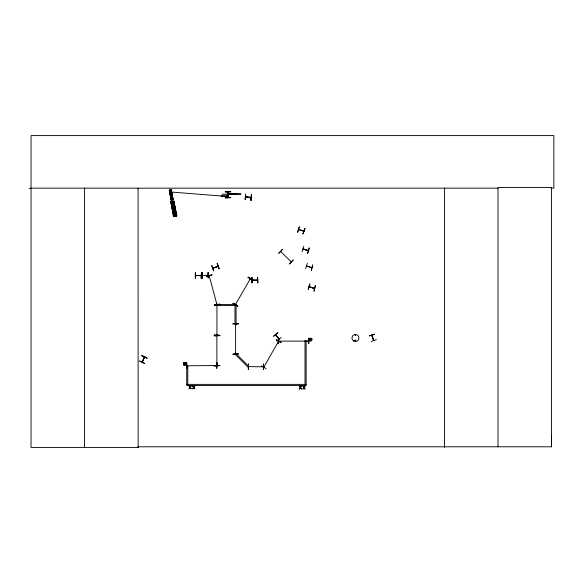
<?xml version="1.0" encoding="UTF-8"?>
<svg xmlns="http://www.w3.org/2000/svg" width="583" height="583" viewBox="0 0 583 583"><rect width="100%" height="100%" fill="white"/><g stroke="black" fill="none" stroke-linecap="round" stroke-linejoin="round"><path stroke-width="0.87" d="M234.978 305.521L234.978 324.097L236.064 324.097L236.064 304.435L217.488 304.435L217.488 305.521L236.064 305.521M551.124 188.156L553.85 188.156L553.85 135.591L31.03 135.591L31.03 447.409L138.142 447.409L138.069 446.797L551.525 446.797L551.605 435.523M212.824 268.18L218.115 266.38L212.926 268.384M245.151 199.656L245.581 194.095L245.232 199.663M245.618 197.025C259.063 199.16 243.869 195.983 246.084 197.083M250.573 197.652L251.105 197.462M251.047 200.363L251.426 194.795L251.069 200.363M250.843 200.333L251.462 194.795M371.932 335.939L371.757 335.291L373.543 340.443M373.441 340.071L373.82 340.465M217.153 305.201L216.934 305.805L216.934 305.186M216.876 335.874L216.891 365.556L216.934 365.024M217.16 334.999L216.927 334.402L216.934 335.021M217.175 365.526L217.146 365.038M235.598 353.866L235.598 324.031M354.901 340.589C356.3 338.789 355.732 342.542 354.952 340.457M184.665 364.878L184.935 363.777L185.175 364.834L184.665 364.878L183.856 363.726L184.498 362.969L185.766 363.559L185.175 364.834M184.862 363.748L185.008 362.925M310.243 340.589L311.395 339.78L310.586 338.636L309.442 339.437L310.243 340.589L310.389 339.765M310.447 339.452L310.586 338.636M209.341 276.364L209.202 275.81L209.581 276.335M144.329 356.949L144.358 357.51M144.497 357.102L142.332 362.087L144.562 357.044M217.146 334.941L216.934 334.46L217.153 334.904M235.794 324.09L235.605 324.651L235.794 324.031M278.878 339.102L275.686 334.817M279.148 339.044L278.557 338.679M248.496 366.627L263.414 366.824M297.621 232.216L299.254 226.896M303.765 231.342L298.54 229.483M303.094 233.9L304.69 228.565M304.924 228.638L303.014 233.878L304.953 228.645M302.038 251.608L303.75 246.31M308.21 250.763L302.985 248.854L308.218 250.471M307.511 253.292L309.15 247.972M307.707 253.357L309.369 248.037M305.63 268.646L307.328 263.341M312.743 265.003L311.329 270.403L312.67 264.981M308.086 289.299L309.748 283.987M308.312 289.372L309.945 284.045M314.558 288.272L314.004 288.366M314.441 288.447L309.252 286.617L309.821 286.821M249.99 279.25L250.486 278.856M250.45 278.973L250.027 279.228M278.171 341.842L278.47 341.405L263.829 367.195M355.178 334.941C355.645 336.267 355.761 333.95 355.2 335.232M227.64 194.584L228.201 194.584M227.698 194.584L227.756 195.086M142.529 361.628L142.383 362.05M142.157 362.014L144.278 357.007M275.65 334.722L278.944 339.197M276.189 335.072L275.708 334.802M207.329 275.081L207.351 275.307M201.135 275.402L195.575 275.373L196.179 275.402M200.516 275.402L201.077 275.591M235.598 304.137L235.43 304.552L250.289 278.812M235.845 304.209L235.605 304.698M276.313 339.758L281.144 342.534M278.412 341.93L278.667 341.449M266.088 368.616L261.22 365.891M209.559 276.276L209.443 275.744M216.789 304.086L216.949 304.603M355.171 340.326C355.069 341.835 356.366 339.911 355.273 340.304M252.548 280L252.118 280.008L257.62 280.19M186.968 365.563L187.529 365.563M256.921 280.153C260.215 280.285 249.473 280.365 252.665 280.197M305.026 384.379L305.026 340.494L306.111 340.494L306.111 385.465L186.713 385.465L186.713 365.811L216.628 365.505M278.689 341.128L308.443 341.113M307.839 341.142L308.443 340.917M308.371 341.128L307.941 340.895M184.199 364.659L184.731 364.025M184.935 363.777L185.474 363.143M309.777 340.37L310.316 339.729M310.52 339.488L311.052 338.854M280.795 251.324L280.933 251.462M293.183 259.996L289.343 264.026L293.154 259.967M306.556 265.914L311.825 267.539M235.794 353.808L235.568 353.262L235.794 353.859M277.8 332.74L273.507 336.296L277.785 332.718M276.838 340.764L281.327 337.47M298.598 229.505L303.867 231.123M280.758 251.667L291.252 261.833M212.882 268.158L217.991 266.088M172.24 199.743L171.978 199.35M175.017 216.176L175.381 216.104L174.929 215.579M183.907 364.237L184.687 363.952M184.986 363.85L185.766 363.559M309.486 339.947L310.265 339.663M311.351 339.27L310.564 339.554L311.395 339.78M374.446 334.241L369.126 335.903L374.475 334.314M376.378 339.634L371.109 341.441M206.557 276.225L211.935 274.753M206.637 276.502L211.986 274.95M219.806 304.115L214.355 305.317L219.813 304.137M257.62 280L257.118 280.219M257.504 280.219L252.162 280.255M187.42 365.781L186.975 365.76L187.413 365.505M170.651 189.971L171.293 189.847L173.173 199.736M169.529 191.239L171.351 190.881M171.482 191.552L169.653 191.909L221.285 196.019M169.85 192.915L171.672 192.558M170.025 193.804L171.847 193.447M170.214 194.809L172.043 194.452M171.059 199.109L172.881 198.752M170.812 199.452L173.238 198.978M170.826 199.524L173.253 199.051M171.111 200.144L173.217 199.729M176.591 216.067L173.734 201.252L170.761 201.842L173.661 216.65L176.802 216.023L173.909 201.215L172.962 201.397L175.519 214.464M171.264 203.299L174.004 202.767M171.46 204.305L174.193 203.773M171.752 205.806L174.492 205.274M172.014 207.147L174.747 206.615M172.306 208.648L175.038 208.116M173.566 215.098L176.299 214.566M173.195 215.615L176.838 214.908M173.217 215.732L176.86 215.025M174.842 215.557L175.213 215.521M174.973 216.227L175.403 216.14M263.859 366.7L263.749 367.283M184.804 364.054L185.591 364.535M202.498 275.409L207.956 275.387M208.32 277.945L208.175 272.378M251.718 277.348L252.053 282.915L251.747 277.348M257.599 277.311L257.919 282.879M214.245 304.894L219.813 305.157M214.245 305.128L217.43 305.106M232.909 323.74L238.476 323.733M232.909 323.973L238.483 323.937M214.245 335.116L219.82 335.312L214.245 335.036M214.245 335.691L219.813 335.721M278.594 338.227L278.317 343.802L278.514 338.227M308.429 338.227L308.771 343.795L308.502 338.227M217.036 362.874L216.767 368.449L217.014 362.874M214.245 365.643L219.82 365.607M216.206 365.781L216.687 365.76M186.626 368.449L186.611 362.881M29.15 188.375L31.03 188.367M31.03 188.156L498.013 188.156M225.162 191.712L230.737 191.712M230.737 191.916L225.162 191.989M228.332 194.066L227.793 193.753L228.332 193.753M227.793 193.782L236.924 194.008M227.793 194.008L240.961 194.008L231.757 194.081M222.247 194.183L233.164 194.183M227.64 194.467L228.259 194.584M227.64 194.7L228.259 194.7M227.64 194.853L228.259 194.853M227.64 195.086L228.259 195.086M222.524 195.859L228.543 195.939M222.524 196.172L228.543 196.092M230.737 197.644L225.162 197.877L230.737 197.564M195.618 275.591L201.135 275.591L195.655 275.591M195.56 278.28L195.487 272.713M186.713 384.379L306.111 384.379M314.368 288.483L309.216 286.887M245.632 196.814L250.996 197.389M309.442 339.437L310.258 339.583M183.856 363.726L184.68 363.872M184.993 363.93L185.809 364.076M299.327 226.918L297.694 232.245M304.086 249.407L307.146 250.347M306.549 266.118L311.825 267.735M310.36 287.164L313.414 288.104M141.873 355.849L147.011 358.013M248.001 277.399L252.84 280.153M233.025 303.335L237.886 306.06M276.196 339.955L281.042 342.709M235.583 324.578L235.598 324.09M309.66 338.971L310.294 339.51M310.542 339.714L311.176 340.246M184.075 363.267L184.716 363.799M275.905 334.649L279.119 338.971M217.058 263.567L219.142 268.734M310.076 338.679L310.36 339.459M310.469 339.758L310.754 340.538M184.498 362.969L184.782 363.756M371.961 335.276L373.805 340.348M372.194 336.442L373.273 339.452M216.985 304.013L217.124 304.494M216.934 304.552L209.231 275.905M173.851 201.222L176.736 216.038M176.27 215.222L173.559 201.281L176.379 216.111M173.078 199.75L171.147 189.876L169.187 190.262L171.154 200.137M173.391 201.317L176.088 215.258M176.081 216.162L173.202 201.354L176.03 216.176M170.775 189.949L172.721 199.823M170.702 189.963L172.575 199.852M175.643 216.249L174.805 216.417M169.828 190.138L171.708 200.027M169.704 190.167L171.591 200.049M169.587 190.189L171.468 200.078M169.464 190.211L171.402 200.086M171.89 202.527L172.67 206.892M173.013 208.634L174.608 216.468M169.332 190.24L171.234 200.122M171.533 201.689L174.419 216.504M171.482 201.703L174.39 216.512M171.358 201.725L172.328 206.965M172.663 208.707L174.179 216.548M172.196 206.987L171.191 201.754L174.011 216.584M172.539 208.729L174.077 216.57M170.972 201.798L173.858 216.614M170.826 201.827L173.712 216.643M207.971 272.378L208.087 277.953M202.243 272.501L202.359 278.069M257.679 277.304L257.671 282.879M251.987 277.34L252.024 282.915M186.815 362.874L186.851 367.654M551.525 446.797L551.525 187.551L498.013 187.551L498.013 446.797M444.494 188.156L444.494 447.409M228.332 191.989L228.332 197.564M228.259 191.989L228.259 197.564M227.64 191.989L227.64 197.564M227.559 191.989L227.559 197.564M227.326 191.989L227.355 197.564M222.524 195.32L222.524 196.711M221.285 195.32L221.285 196.711M216.934 305.244L216.934 334.963M195.276 272.713L195.276 278.28M187.792 365.811L187.792 384.379M138.062 188.156L138.142 447.409M84.55 188.156L84.55 447.409M170.644 193.993C171.038 195.604 171.941 192.966 170.644 193.993M172.94 207.431C173.53 209.844 174.893 205.894 172.94 207.431M315.345 285.706L314.004 291.121L315.345 285.706M139.665 361.008L144.671 363.464L139.643 361.045M141.975 355.601L146.974 358.079L141.975 355.601M233.062 303.269L237.755 306.294L233.062 303.269M248.132 277.165L252.825 280.19L248.132 277.165M190.845 385.946L190.131 387.105L188.979 385.946L189.883 387.418L188.95 388.89L190.102 387.71L191.268 388.89L190.35 387.396L191.268 385.946L190.845 385.946M194.46 385.946L193.745 387.105L192.594 385.946L193.498 387.418L192.565 388.89L193.716 387.71L194.882 388.89L193.964 387.396L194.882 385.946L194.46 385.946M301.127 386.23L300.413 387.389L299.261 386.23L300.172 387.702L299.239 389.174L300.391 387.994L301.557 389.174L300.631 387.68L301.549 386.23L301.127 386.23M304.741 386.23L304.027 387.389L302.876 386.23L303.787 387.702L302.854 389.174L304.005 387.994L305.171 389.174L304.246 387.68L305.164 386.23L304.741 386.23M282.507 249.32L278.681 253.372L282.5 249.313M183.645 362.619C182.056 369.797 190.947 361.577 183.645 362.619M235.576 353.196L234.803 353.961L247.943 367.093L248.708 366.328L235.576 353.196M309.23 338.329C307.635 345.5 316.533 337.287 309.23 338.329M211.818 265.688L213.64 270.957L211.782 265.702M217.27 263.48L219.07 268.763L217.27 263.48M202.323 272.501L202.126 278.076L202.323 272.501M248.489 363.938L248.351 369.513L248.489 363.938M263.56 363.938L263.421 369.513L263.56 363.938M219.813 335.429L214.245 335.772L219.813 335.429M238.483 353.845L232.916 354.187L238.483 353.845M219.82 365.57L214.245 365.913L219.82 365.57M201.441 272.713L201.135 278.28L201.441 272.713M172.932 199.78L171.016 189.898L172.859 199.794M228.565 197.564L228.565 191.989L228.543 197.564M353.699 341.004A3.483 3.483 0 0 0 358.924 337.987A3.483 3.483 0 0 0 353.699 334.97A3.483 3.483 0 0 0 353.699 341.004"/></g></svg>
